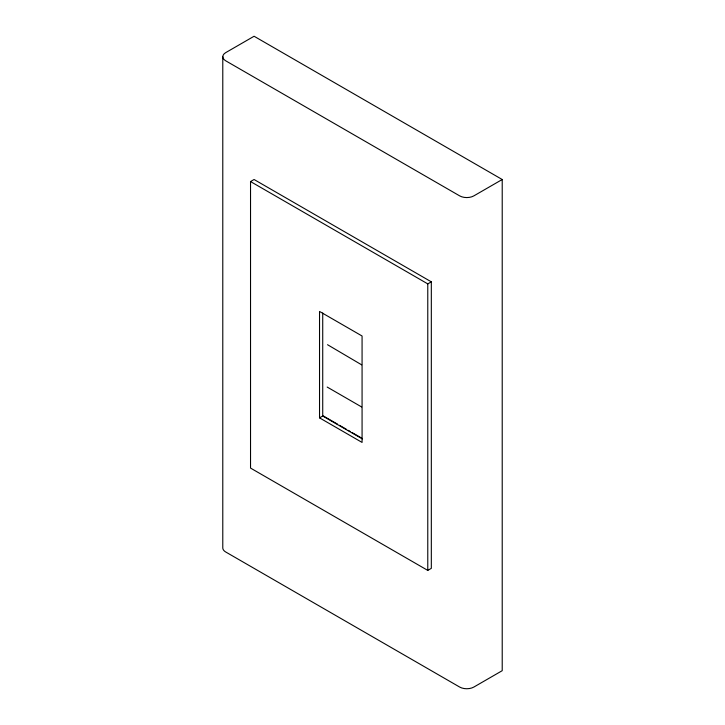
<?xml version="1.0" encoding="UTF-8"?>
<svg xmlns="http://www.w3.org/2000/svg" width="725" height="725" viewBox="0 0 725 725"><rect width="100%" height="100%" fill="white"/><g stroke="black" fill="none" stroke-linecap="round" stroke-linejoin="round"><path stroke-width="1.09" d="M250.533 181.558L254.085 179.51L431.321 281.835L431.321 568.355L427.777 570.403L250.533 468.078L250.533 181.558L427.777 283.883L431.321 281.835M502.217 179.51L473.851 195.877A10.023 5.791 0 0 1 459.677 195.877L225.72 60.809A10.023 5.791 0 0 1 225.72 52.626L254.085 36.25L502.217 179.51L502.217 670.679L473.851 687.055A10.023 5.791 0 0 1 459.677 687.055L225.72 551.988A10.023 5.791 0 0 1 222.783 547.892L222.783 56.713M327.537 344.71L361.675 364.847M319.535 417.863L362.074 442.422L362.074 336.001L319.535 311.442L319.535 417.863L323.087 415.815L337.587 424.188M327.183 387.059L361.666 406.979M339.517 425.303L346.287 429.209M348.218 430.324L350.148 431.447M352.087 432.562L361.757 438.145M362.364 438.906L322.725 416.023L322.725 313.001M427.777 283.883L427.777 570.403"/></g></svg>
